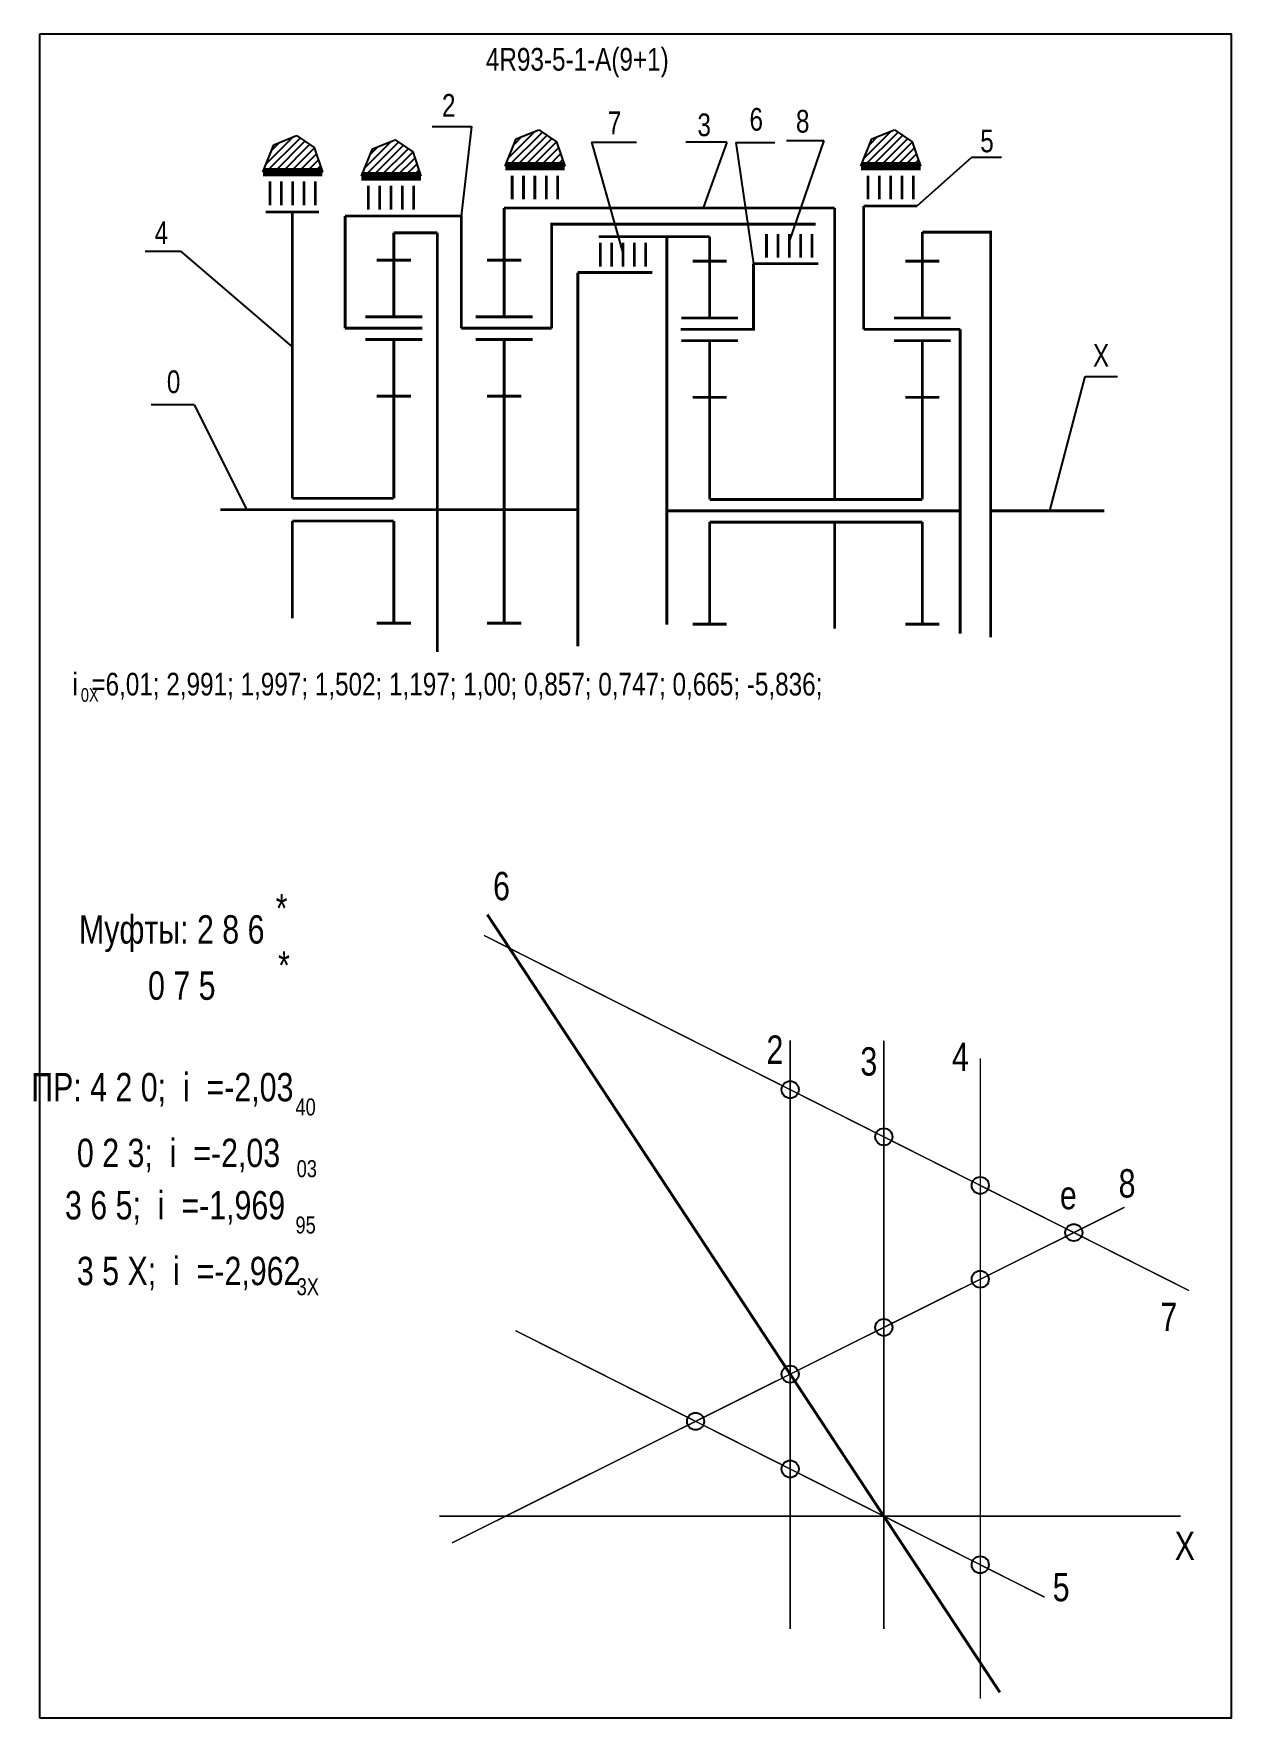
# Model space of a CAD drawing. Extents: x -354 to -142, y 153 to 450.
import ezdxf

# ---------------------------------------------------------------- set-up
doc = ezdxf.new("R2010")
doc.units = 0
doc.header["$LTSCALE"] = 15
doc.linetypes.add('DASHED', pattern=[0.75, 0.5, -0.25])
doc.layers.get('DEFPOINTS').update_dxf_attribs({"linetype": 'CONTINUOUS'})
doc.layers.add('DIM', color=92, linetype='CONTINUOUS')
doc.layers.add('MAIN', color=5, linetype='CONTINUOUS')
doc.styles.add('AMK', font='amk.shx', dxfattribs={"width": 0.8})

msp = doc.modelspace()

# ---------------------------------------------------------------- hatches: boundary and pattern name
at = {"layer": 'DIM'}
h = msp.add_hatch(dxfattribs=at)
h.set_pattern_fill('_USER', color=0, angle=45, style=0, pattern_type=0)
h.set_pattern_definition([(45, (-60.8662, -0.2431), (-0.7071068, 0.7071068), [])])
h.paths.add_polyline_path([(-311.16, 430.28), (-313.11, 425.46), (-302.61, 425.46), (-304.06, 429.78), (-307.17, 431.89)])
h = msp.add_hatch(dxfattribs=at)
h.set_pattern_fill('_USER', color=0, angle=45, style=0, pattern_type=0)
h.set_pattern_definition([(45, (-43.5185, -0.9828), (-0.7071068, 0.7071068), [])])
h.paths.add_polyline_path([(-293.81, 429.54), (-295.76, 424.72), (-285.26, 424.72), (-286.71, 429.04), (-289.83, 431.15)])
h = msp.add_hatch(dxfattribs=at)
h.set_pattern_fill('_USER', color=0, angle=45, style=0, pattern_type=0)
h.set_pattern_definition([(45, (-18.162, 0.8054), (-0.7071068, 0.7071068), [])])
h.paths.add_polyline_path([(-268.46, 431.32), (-270.4, 426.5), (-259.91, 426.5), (-261.35, 430.83), (-264.47, 432.94)])
h = msp.add_hatch(dxfattribs=at)
h.set_pattern_fill('_USER', color=0, angle=45, style=0, pattern_type=0)
h.set_pattern_definition([(45, (44.5405, 0.8054), (-0.7071068, 0.7071068), [])])
h.paths.add_polyline_path([(-205.76, 431.32), (-207.7, 426.5), (-197.2, 426.5), (-198.65, 430.83), (-201.77, 432.94)])

# ---------------------------------------------------------------- linework, layer by layer
at = {"layer": 'DEFPOINTS'}
msp.add_circle((-220.18, 213.54), 1.51, dxfattribs=at)
at = {"layer": 'DIM', "color": 0}
for p, q in [((-311.16, 430.28), (-307.17, 431.89)), ((-307.17, 431.89), (-304.06, 429.78)), ((-293.81, 429.54), (-289.83, 431.15)), ((-289.83, 431.15), (-286.71, 429.04)), ((-283.27, 433.52), (-276.36, 433.52)), ((-276.36, 433.52), (-278.15, 417.72)), ((-270.4, 426.5), (-268.46, 431.32)), ((-268.46, 431.32), (-264.47, 432.94)), ((-264.47, 432.94), (-261.35, 430.83)), ((-261.35, 430.83), (-259.91, 426.5)), ((-255.2, 430.77), (-247.25, 430.77)), ((-255.2, 430.77), (-249.64, 410.99)), ((-231.34, 430.77), (-238.6, 430.77)), ((-231.34, 430.77), (-235.53, 419.15)), ((-229.77, 430.69), (-222.86, 430.69)), ((-229.77, 430.69), (-226.65, 409.31)), ((-220.81, 431.05), (-214.24, 431.05)), ((-214.24, 431.05), (-220.34, 413.24)), ((-207.7, 426.5), (-205.76, 431.32)), ((-205.76, 431.32), (-201.77, 432.94)), ((-201.77, 432.94), (-198.65, 430.83)), ((-198.65, 430.83), (-197.2, 426.5)), ((-313.11, 425.46), (-311.16, 430.28)), ((-304.06, 429.78), (-302.61, 425.46)), ((-295.76, 424.72), (-293.81, 429.54)), ((-286.71, 429.04), (-285.26, 424.72)), ((-197.82, 419.49), (-188.14, 428.12)), ((-188.14, 428.12), (-182.96, 428.12)), ((-333.88, 411.55), (-327.65, 411.55)), ((-327.65, 411.55), (-307.93, 394.65)), ((-174.42, 365.75), (-168.2, 389.41)), ((-168.2, 389.41), (-162.48, 389.41)), ((-325.21, 384.43), (-332.81, 384.43)), ((-325.21, 384.43), (-315.94, 365.95))]:
    msp.add_line(p, q, dxfattribs=at)
at = {"layer": 'DIM', "color": 0, "const_width": 0.5}
for points in [[(-270.59, 419.15), (-212.34, 419.15)], [(-212.34, 419.15), (-212.34, 367.75)], [(-207.23, 419.49), (-207.23, 397.75)], [(-307.93, 367.95), (-307.93, 418.44)], [(-298.62, 397.95), (-298.62, 417.72)], [(-278.15, 397.95), (-278.15, 417.72), (-298.62, 417.72)], [(-262.22, 397.95), (-262.22, 416.3), (-215.69, 416.3)], [(-290.04, 414.77), (-282.36, 414.77)], [(-282.36, 414.77), (-282.36, 340.85)], [(-234.37, 414.07), (-253.94, 414.07)], [(-241.93, 414.07), (-241.93, 345.66)], [(-196.89, 414.88), (-184.83, 414.88), (-184.83, 343.42)], [(-257.61, 407.75), (-244.49, 407.75)], [(-257.61, 407.75), (-257.61, 341.87)], [(-229.37, 397.75), (-226.65, 397.75), (-226.65, 409.31)], [(-226.65, 409.31), (-215.19, 409.31)], [(-190.21, 397.75), (-190.21, 344.09)], [(-320.61, 365.95), (-257.61, 365.95)], [(-307.93, 367.95), (-290.04, 367.95)], [(-241.93, 365.75), (-222.19, 365.75)], [(-234.37, 367.75), (-196.89, 367.75)], [(-222.19, 365.75), (-190.21, 365.75)], [(-222.19, 365.75), (-217.57, 365.75)], [(-184.83, 365.75), (-164.8, 365.75)], [(-307.93, 363.95), (-290.04, 363.95)], [(-307.93, 346.82), (-307.93, 363.95)], [(-234.37, 363.75), (-196.89, 363.75)], [(-212.34, 363.75), (-212.34, 344.98)]]:
    msp.add_lwpolyline(points, dxfattribs=at)
at = {"layer": 'DIM', "color": 0, "linetype": 'DASHED', "const_width": 0.5}
msp.add_lwpolyline([(-273.56, 294.56), (-183.21, 157.43)], dxfattribs=at)
at = {"layer": 'MAIN'}
for points in [[(-352.43, 152.87), (-352.43, 449.87)], [(-352.43, 449.87), (-142.43, 449.87), (-142.43, 152.87), (-352.43, 152.87)]]:
    msp.add_lwpolyline(points, dxfattribs=at)
at = {"layer": 'MAIN', "color": 0}
for points, const_width in [([(-313.11, 425.46), (-302.61, 425.46)], 1.5), ([(-295.76, 424.72), (-285.26, 424.72)], 1.5), ([(-270.4, 426.5), (-259.91, 426.5)], 1.5), ([(-261.17, 424.85), (-261.17, 420.66)], 0.5), ([(-207.7, 426.5), (-197.2, 426.5)], 1.5), ([(-198.47, 424.85), (-198.47, 420.66)], 0.5), ([(-303.87, 423.81), (-303.87, 419.61)], 0.5), ([(-286.53, 423.07), (-286.53, 418.87)], 0.5), ([(-270.59, 409.95), (-270.59, 419.15)], 0.5), ([(-207.23, 419.49), (-197.82, 419.49)], 0.5), ([(-312.64, 418.44), (-303.23, 418.44)], 0.5), ([(-290.04, 409.95), (-290.04, 414.77)], 0.5), ([(-245.64, 413), (-245.64, 408.8)], 0.5), ([(-234.37, 409.75), (-234.37, 414.07)], 0.5), ([(-216.34, 414.56), (-216.34, 410.36)], 0.5), ([(-196.89, 399.75), (-196.89, 414.88)], 0.5), ([(-290.04, 409.95), (-293.04, 409.95)], 0.5), ([(-290.04, 399.95), (-290.04, 409.95)], 0.5), ([(-290.04, 409.95), (-287.04, 409.95)], 0.5), ([(-270.59, 409.95), (-273.59, 409.95)], 0.5), ([(-270.59, 399.95), (-270.59, 409.95)], 0.5), ([(-270.59, 409.95), (-267.59, 409.95)], 0.5), ([(-234.37, 409.75), (-237.37, 409.75)], 0.5), ([(-234.37, 399.75), (-234.37, 409.75)], 0.5), ([(-234.37, 409.75), (-231.37, 409.75)], 0.5), ([(-196.89, 409.75), (-199.89, 409.75)], 0.5), ([(-196.89, 409.75), (-193.89, 409.75)], 0.5), ([(-285.04, 397.95), (-298.62, 397.95)], 0.5), ([(-262.22, 397.95), (-278.15, 397.95)], 0.5), ([(-229.37, 397.75), (-239.51, 397.75)], 0.5), ([(-190.21, 397.75), (-207.23, 397.75)], 0.5), ([(-290.04, 395.95), (-295.04, 395.95)], 0.5), ([(-290.04, 385.95), (-290.04, 395.95), (-285.04, 395.95)], 0.5), ([(-270.59, 395.95), (-275.59, 395.95)], 0.5), ([(-270.59, 385.95), (-270.59, 395.95), (-265.59, 395.95)], 0.5), ([(-234.37, 395.75), (-239.37, 395.75)], 0.5), ([(-234.37, 385.75), (-234.37, 395.75), (-229.37, 395.75)], 0.5), ([(-196.89, 395.75), (-201.89, 395.75)], 0.5), ([(-196.89, 385.75), (-196.89, 395.75), (-191.89, 395.75)], 0.5), ([(-290.04, 385.95), (-293.04, 385.95)], 0.5), ([(-290.04, 367.95), (-290.04, 385.95)], 0.5), ([(-290.04, 385.95), (-287.04, 385.95)], 0.5), ([(-270.59, 385.95), (-273.59, 385.95)], 0.5), ([(-270.59, 365.95), (-270.59, 385.95)], 0.5), ([(-270.59, 385.95), (-267.59, 385.95)], 0.5), ([(-234.37, 385.75), (-237.37, 385.75)], 0.5), ([(-234.37, 367.75), (-234.37, 385.75)], 0.5), ([(-234.37, 385.75), (-231.37, 385.75)], 0.5), ([(-196.89, 385.75), (-199.89, 385.75)], 0.5), ([(-196.89, 367.75), (-196.89, 385.75)], 0.5), ([(-196.89, 385.75), (-193.89, 385.75)], 0.5), ([(-270.59, 365.95), (-270.59, 345.95)], 0.5), ([(-290.04, 363.95), (-290.04, 345.95)], 0.5), ([(-234.37, 363.75), (-234.37, 345.75)], 0.5), ([(-196.89, 363.75), (-196.89, 345.75)], 0.5), ([(-290.04, 345.95), (-293.04, 345.95)], 0.5), ([(-290.04, 345.95), (-287.04, 345.95)], 0.5), ([(-270.59, 345.95), (-273.59, 345.95)], 0.5), ([(-270.59, 345.95), (-267.59, 345.95)], 0.5), ([(-234.37, 345.75), (-237.37, 345.75)], 0.5), ([(-234.37, 345.75), (-231.37, 345.75)], 0.5), ([(-196.89, 345.75), (-199.89, 345.75)], 0.5), ([(-196.89, 345.75), (-193.89, 345.75)], 0.5), ([(-149.88, 228.27), (-274.16, 290.9)], 0.25), ([(-220.18, 168.62), (-220.18, 272.4)], 0.25), ([(-203.68, 168.62), (-203.68, 272.36)], 0.25), ([(-186.68, 156.3), (-186.68, 269.22)], 0.25), ([(-279.8, 183.78), (-161.26, 242.96)], 0.25), ([(-175.35, 174.23), (-268.6, 221.22)], 0.25), ([(-282, 188.5), (-151.36, 188.5)], 0.25)]:
    msp.add_lwpolyline(points, dxfattribs=dict(at, const_width=const_width))
for points in [[(-269.17, 424.85, 0.5, 0.5, 0), (-269.17, 420.66, 0.5, 0.5, 0)], [(-267.17, 424.85, 0.5, 0.5, 0), (-267.17, 420.66, 0.5, 0.5, 0)], [(-265.17, 424.85, 0.5, 0.5, 0), (-265.17, 420.66, 0.5, 0.5, 0)], [(-263.17, 424.85, 0.5, 0.5, 0), (-263.17, 420.66, 0.5, 0.5, 0)], [(-206.47, 424.85, 0.5, 0.5, 0), (-206.47, 420.66, 0.5, 0.5, 0)], [(-204.47, 424.85, 0.5, 0.5, 0), (-204.47, 420.66, 0.5, 0.5, 0)], [(-202.47, 424.85, 0.5, 0.5, 0), (-202.47, 420.66, 0.5, 0.5, 0)], [(-200.47, 424.85, 0.5, 0.5, 0), (-200.47, 420.66, 0.5, 0.5, 0)], [(-311.87, 423.81, 0.5, 0.5, 0), (-311.87, 419.61, 0.5, 0.5, 0)], [(-309.87, 423.81, 0.5, 0.5, 0), (-309.87, 419.61, 0.5, 0.5, 0)], [(-307.87, 423.81, 0.5, 0.5, 0), (-307.87, 419.61, 0.5, 0.5, 0)], [(-305.87, 423.81, 0.5, 0.5, 0), (-305.87, 419.61, 0.5, 0.5, 0)], [(-294.53, 423.07, 0.5, 0.5, 0), (-294.53, 418.87, 0.5, 0.5, 0)], [(-292.53, 423.07, 0.5, 0.5, 0), (-292.53, 418.87, 0.5, 0.5, 0)], [(-290.53, 423.07, 0.5, 0.5, 0), (-290.53, 418.87, 0.5, 0.5, 0)], [(-288.53, 423.07, 0.5, 0.5, 0), (-288.53, 418.87, 0.5, 0.5, 0)], [(-253.64, 413, 0.5, 0.5, 0), (-253.64, 408.8, 0.5, 0.5, 0)], [(-251.64, 413, 0.5, 0.5, 0), (-251.64, 408.8, 0.5, 0.5, 0)], [(-249.64, 413, 0.5, 0.5, 0), (-249.64, 408.8, 0.5, 0.5, 0)], [(-247.64, 413, 0.5, 0.5, 0), (-247.64, 408.8, 0.5, 0.5, 0)], [(-224.34, 414.56, 0.5, 0.5, 0), (-224.34, 410.36, 0.5, 0.5, 0)], [(-222.34, 414.56, 0.5, 0.5, 0), (-222.34, 410.36, 0.5, 0.5, 0)], [(-220.34, 414.56, 0.5, 0.5, 0), (-220.34, 410.36, 0.5, 0.5, 0)], [(-218.34, 414.56, 0.5, 0.5, 0), (-218.34, 410.36, 0.5, 0.5, 0)], [(-285.04, 399.95, 0.5, 0.5, 0), (-295.04, 399.95, 0.5, 0.5, 0)], [(-265.59, 399.95, 0.5, 0.5, 0), (-275.59, 399.95, 0.5, 0.5, 0)], [(-229.37, 399.75, 0.5, 0.5, 0), (-239.37, 399.75, 0.5, 0.5, 0)], [(-191.89, 399.75, 0.5, 0.5, 0), (-201.89, 399.75, 0.5, 0.5, 0)]]:
    msp.add_lwpolyline(points, format="xyseb", dxfattribs=at)
for centre in [(-220.18, 263.7), (-203.68, 255.39), (-186.68, 246.82), (-170.18, 238.5), (-186.68, 230.27), (-203.68, 221.78), (-236.85, 205.22), (-220.18, 196.82), (-186.68, 179.94)]:
    msp.add_circle(centre, 1.51, dxfattribs=at)

# ---------------------------------------------------------------- texts
at = {"layer": 'DIM', "color": 0, "style": 'AMK', "width": 0.8}
for s, height, p in [('4R93-5-1-A(9+1)', 4, (-273.81, 443.35)), ('2', 4, (-281.55, 435.24)), ('6', 4, (-227.35, 432.77)), ('7', 4, (-252.31, 432.15)), ('3', 4, (-236.53, 431.8)), ('8', 4, (-219.16, 432.43)), ('5', 4, (-186.68, 428.96)), ('4', 4, (-332.2, 412.79)), ('X', 4, (-166.82, 391.14)), ('0', 4, (-330.04, 386.5)), ('i  =6,01; 2,991; 1,997; 1,502; 1,197; 1,00; 0,857; 0,747; 0,665; -5,836;', 4, (-346.67, 333.19)), ('0X', 2.4, (-345.2, 332.09)), ('6', 5, (-272.55, 297.09)), ('*', 5, (-310.86, 293.18)), ('Муфты: 2 8 6', 5, (-345.53, 289.45)), ('*', 5, (-310.43, 283.11)), ('       0 7 5', 5, (-343.76, 279.54)), ('2', 5, (-224.36, 268.25)), ('3', 5, (-207.81, 266.18)), ('4', 5, (-191.67, 267.01)), (' ПР: 4 2 0;  i  =-2,03', 5, (-355.43, 261.64)), ('40', 3, (-307.37, 259.15)), ('    0 2 3;  i  =-2,03', 5, (-351.84, 250.05)), ('03', 3, (-307.16, 248.27)), ('8', 5, (-162.29, 244.68)), ('e', 5, (-172.64, 242.61)), ('     3 6 5;  i  =-1,969', 5, (-355.43, 240.82)), ('95', 3, (-307.37, 238.34)), ('    3 5 X;  i  =-2,962', 5, (-351.84, 229.23)), ('3X', 3, (-307.16, 227.46)), ('7', 5, (-154.94, 221.12)), ('X', 5, (-152.4, 180.75)), ('5', 5, (-173.91, 173.5))]:
    msp.add_text(s, height=height, dxfattribs=at).set_placement(p)

doc.saveas('drawing.dxf')
